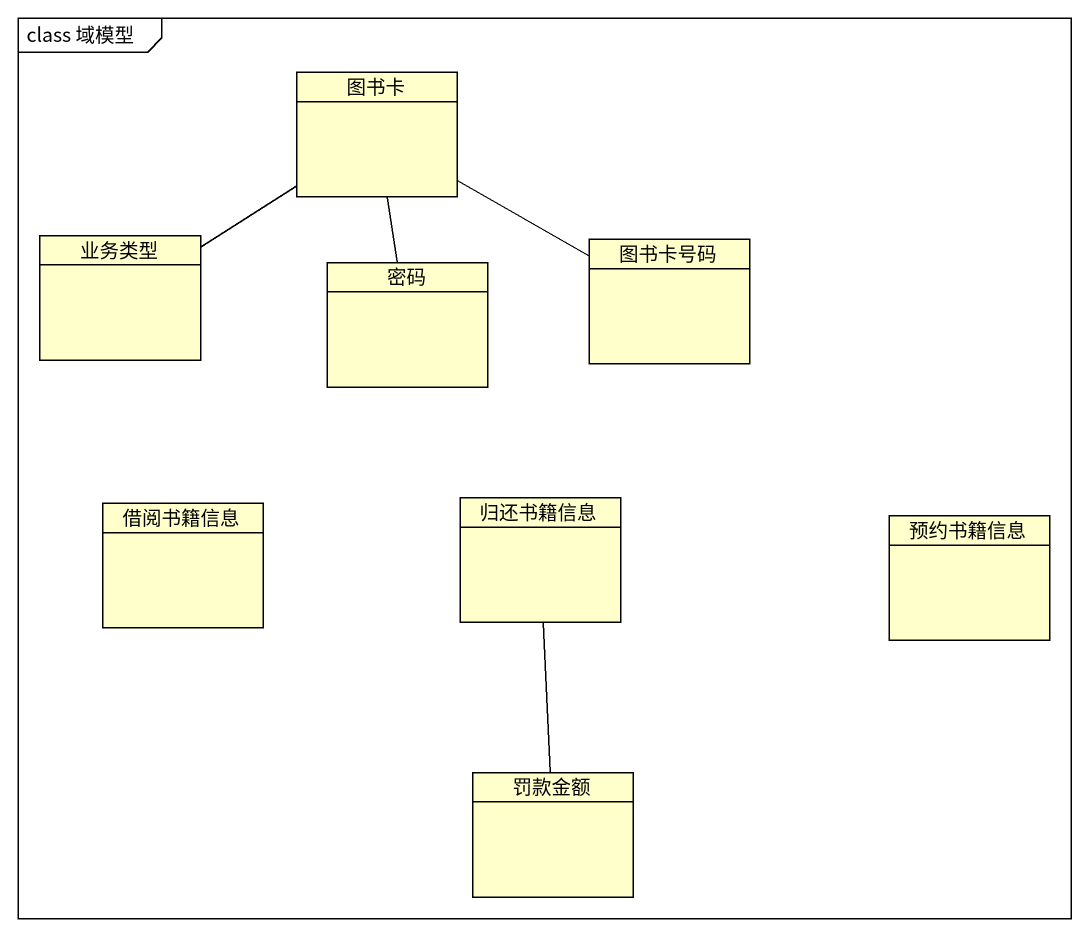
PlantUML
@startuml
mainframe class 域模型
hide circle
hide empty members
class 图书卡
class 业务类型
class 密码
class 图书卡号码
class 借阅书籍信息
class 归还书籍信息
class 预约书籍信息
class 罚款金额
图书卡 -- 业务类型
图书卡 -- 密码
图书卡 -right- 图书卡号码
归还书籍信息 -- 罚款金额
@enduml
